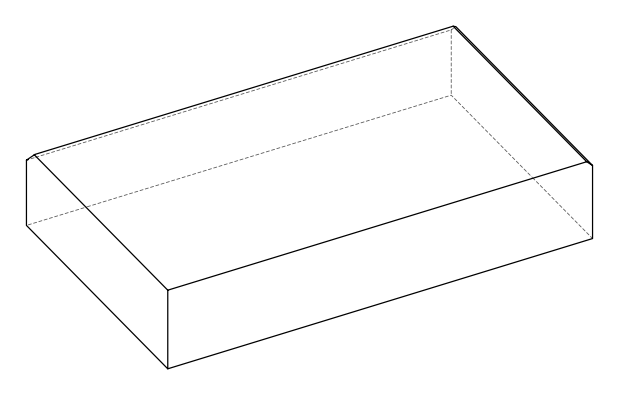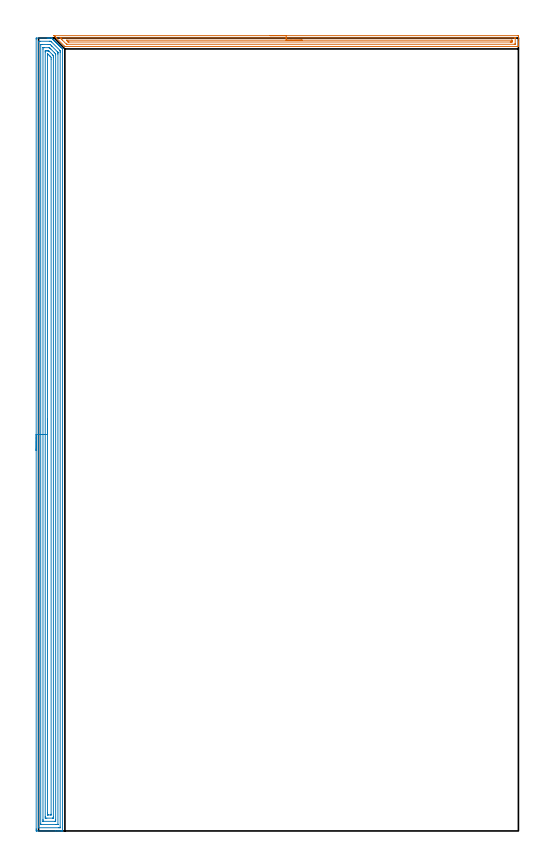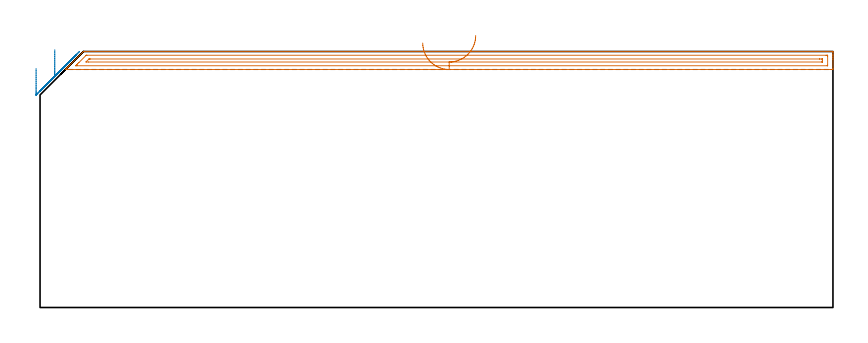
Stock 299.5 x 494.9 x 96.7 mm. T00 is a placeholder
(PLAN: 2 operations, 0 tool changes, 31.1 min)
(1 AREA_MILL | FG_CHAMFER_SURFACE | UGT0205_001 | 7.06 min | 7182 mm3)
(2 AREA_MILL_1 | FG_CHAMFER_SURFACE_1 | UGT0205_001 | 24 min | 65963 mm3)
(TOOL UGT0205_001 | Chamfer Mill 20 x 3 x 45 deg. | D20 FL50 Z2)
(OP 1 AREA_MILL)
G17 G21 G94 G90
T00 M6
G54
G17 G0 G90 X144.55 Y496.4 S1061 M3
G43 Z106.7 H0
Z99.9
G94 G1 X144.588 Z99.028 F250.
X144.702 Z98.164
X144.891 Z97.312
X145.153 Z96.48
X145.487 Z95.674
X145.89 Z94.9
X146.358 Z94.164
X146.89 Z93.472
X147.479 Z92.829
X148.122 Z92.24
X148.814 Z91.708
X149.55 Z91.24
X150.324 Z90.837
X151.13 Z90.503
X151.962 Z90.241
X152.813 Z90.052
X153.678 Z89.938
X154.55 Z89.9
X298.877 Y496.399 Z89.901
X299.224 Y496.397 Z89.902
X299.49 Y496.393 Z89.904
X299.5 Y496.058 Z90.239
Y492.563 Z93.731
Y492.033 Z94.264
Y491.69 Z94.606
Y491.159 Z95.137
Y490.816 Z95.479
Y489.869 Z96.431
X299.497 Y489.732 Z96.56
X299.49 Y489.602 Z96.688
X299.324 Y489.6 Z96.7
X16.478
X16.406 Y489.604 Z96.69
X16.365 Y489.638 Z96.659
X16.144 Y489.856 Z96.444
X11.251 Y494.747 Z91.549
X11.116 Y494.883 Z91.415
X10.954 Y495.045 Z91.253
X10.814 Y495.184 Z91.111
X10.669 Y495.33 Z90.968
X10.527 Y495.472 Z90.825
X10.377 Y495.621 Z90.674
X10.222 Y495.777 Z90.521
X10.099 Y495.9 Z90.398
X9.94 Y496.058 Z90.237
X9.776 Y496.223 Z90.075
X9.67 Y496.328 Z89.967
X9.61 Y496.389 Z89.903
X9.694 Y496.396 Z89.9
X9.734 Y496.399 Z89.901
X154.55 Y496.4 Z89.9
Y494.986 Z91.314
X297.293 Y494.985 Z91.315
X297.444 Y494.984 Z91.316
X297.48 Y494.981 Z91.319
X297.49 Y494.979 Z91.321
X297.493 Y494.969 Z91.331
X297.497 Y494.937 Z91.363
X297.5 Y494.784 Z91.516
Y491.289 Z95.011
X297.497 Y491.155 Z95.145
X297.493 Y491.049 Z95.251
X297.49 Y491.021 Z95.279
X297.477 Y491.019 Z95.281
X297.435 Y491.017 Z95.283
X297.09 Y491.015 Z95.285
X296.887 Y491.014 Z95.286
X17.717 Y491.015 Z95.285
X17.545 Y491.016 Z95.284
X17.459 Y491.019 Z95.281
X17.442 Y491.021 Z95.279
X17.419 Y491.039 Z95.261
X17.372 Y491.08 Z95.22
X14.691 Y493.759 Z92.541
X14.139 Y494.31 Z91.99
X13.797 Y494.653 Z91.647
X13.519 Y494.936 Z91.364
X13.491 Y494.967 Z91.333
X13.483 Y494.98 Z91.32
X13.493 Y494.981 Z91.319
X13.593 Y494.984 Z91.316
X13.797 Y494.985 Z91.315
X14. Y494.986 Z91.314
X154.55
Y493.572 Z92.728
X295.303 Y493.571 Z92.729
X295.44 Y493.568 Z92.732
X295.478 Y493.566 Z92.734
X295.49 Y493.563 Z92.737
X295.493 Y493.552 Z92.748
X295.498 Y493.501 Z92.799
X295.499 Y493.437 Z92.863
Y493.245 Z93.055
X295.492 Y492.563 Z93.737
X295.49 Y492.468 Z93.832
X295.479 Y492.435 Z93.865
X295.436 Y492.433 Z93.867
X295.303 Y492.431 Z93.869
X294.547 Y492.429 Z93.871
X294.409 Y492.428 Z93.872
X19.021 Y492.429 Z93.871
X18.746 Y492.432 Z93.868
X18.563 Y492.435 Z93.865
X18.467 Y492.444 Z93.856
X18.442 Y492.466 Z93.834
X18.338 Y492.563 Z93.737
X18.265 Y492.634 Z93.666
X17.466 Y493.437 Z92.863
X17.372 Y493.536 Z92.764
X17.36 Y493.565 Z92.735
X18.265 Y493.571 Z92.729
X154.55 Y493.572 Z92.728
X155.422 Z92.766
X156.286 Z92.88
X157.138 Z93.069
X157.97 Z93.332
X158.776 Z93.665
X159.55 Z94.068
X160.286 Z94.537
X160.978 Z95.068
X161.621 Z95.657
X162.21 Z96.301
X162.741 Z96.993
X163.21 Z97.728
X163.613 Z98.502
X163.947 Z99.308
X164.209 Z100.14
X164.398 Z100.992
X164.512 Z101.857
X164.55 Z102.728
G0 Z106.7
M5
M2
(OP 2 AREA_MILL_1)
G17 G21 G94 G90
T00 M6
G54
G17 G0 G90 X-1.5 Y237.45 S1061 M3
G43 Z106.7 H0
Z90.3
G94 G1 Y237.488 Z89.428 F250.
Y237.602 Z88.564
Y237.791 Z87.712
Y238.053 Z86.88
Y238.387 Z86.074
Y238.79 Z85.3
Y239.259 Z84.564
Y239.79 Z83.872
Y240.379 Z83.229
Y241.022 Z82.64
Y241.714 Z82.108
Y242.45 Z81.64
Y243.224 Z81.237
Y244.03 Z80.903
Y244.862 Z80.641
Y245.714 Z80.452
Y246.579 Z80.338
Y247.45 Z80.3
Y494.269
X-1.497 Y494.554 Z80.302
X-1.492 Y494.89 Z80.306
X-1.152 Y494.9 Z80.646
X5.361 Z87.155
X5.887 Z87.683
X6.254 Z88.049
X6.78 Z88.575
X7.146 Z88.941
X7.935 Z89.734
X7.987 Z89.785
X8.039 Y494.898 Z89.837
X8.093 Y494.895 Z89.891
X8.135 Y494.865 Z89.934
X8.241 Y494.759 Z90.04
X8.337 Y494.665 Z90.133
X8.433 Y494.567 Z90.233
X8.538 Y494.462 Z90.337
X8.634 Y494.367 Z90.431
X8.731 Y494.269 Z90.531
X8.835 Y494.165 Z90.635
X8.932 Y494.07 Z90.728
X9.029 Y493.971 Z90.829
X9.132 Y493.868 Z90.932
X9.23 Y493.772 Z91.026
X9.327 Y493.673 Z91.127
X9.429 Y493.571 Z91.229
X9.527 Y493.475 Z91.323
X9.625 Y493.375 Z91.425
X9.727 Y493.274 Z91.526
X9.825 Y493.177 Z91.621
X9.924 Y493.077 Z91.723
X10.024 Y492.977 Z91.823
X10.123 Y492.879 Z91.919
X10.222 Y492.779 Z92.021
X10.321 Y492.679 Z92.12
X10.42 Y492.582 Z92.216
X10.52 Y492.481 Z92.319
X10.618 Y492.382 Z92.417
X10.718 Y492.284 Z92.514
X10.818 Y492.182 Z92.617
X10.915 Y492.085 Z92.715
X11.015 Y491.987 Z92.811
X11.116 Y491.884 Z92.915
X11.212 Y491.788 Z93.012
X11.313 Y491.689 Z93.109
X11.414 Y491.586 Z93.213
X11.509 Y491.491 Z93.309
X11.611 Y491.391 Z93.407
X11.712 Y491.288 Z93.512
X11.807 Y491.194 Z93.606
X11.908 Y491.094 Z93.704
X12.01 Y490.99 Z93.81
X12.104 Y490.897 Z93.903
X12.206 Y490.796 Z94.002
X12.308 Y490.692 Z94.108
X12.401 Y490.599 Z94.2
X12.503 Y490.498 Z94.299
X12.606 Y490.394 Z94.406
X12.698 Y490.302 Z94.498
X12.801 Y490.201 Z94.597
X12.904 Y490.096 Z94.704
X12.995 Y490.005 Z94.795
X13.099 Y489.903 Z94.895
X13.203 Y489.798 Z95.002
X13.292 Y489.708 Z95.092
X13.396 Y489.606 Z95.192
X13.501 Y489.5 Z95.3
X13.589 Y489.411 Z95.389
X13.694 Y489.308 Z95.49
X13.799 Y489.202 Z95.598
X13.887 Y489.114 Z95.686
X13.992 Y489.01 Z95.788
X14.097 Y488.903 Z95.896
X14.736 Y488.265 Z96.534
X14.847 Y488.152 Z96.644
X14.896 Y488.095 Z96.69
X14.9 Y488.009 Z96.7
Y0.184
X14.897 Y0.01 Z96.688
X14.835 Y0.007 Z96.627
X14.398 Y0. Z96.197
X14.13 Z95.93
X13.396 Z95.192
X12.136 Z93.933
X10.718 Z92.513
X-0.889 Y0.001 Z80.908
X-1.126 Y0.002 Z80.672
X-1.492 Y0.007 Z80.306
X-1.494 Y0.025 Z80.304
X-1.499 Y0.631 Z80.301
X-1.5 Y1.243 Z80.3
Y247.45
X-0.086 Z81.714
Y492.57
X-0.085 Y492.66 Z81.715
X-0.081 Y492.839 Z81.719
X-0.079 Y492.885 Z81.721
X-0.072 Y492.891 Z81.728
X-0.048 Y492.895 Z81.752
X0.004 Y492.898 Z81.804
X0.478 Y492.9 Z82.278
X0.897 Z82.697
X6.728 Y492.899 Z88.528
X7.146 Y492.896 Z88.946
X7.63 Y492.89 Z89.43
X8.06 Y492.491 Z89.86
X13.409 Y487.141 Z95.209
X13.433 Y487.115 Z95.233
X13.469 Y487.07 Z95.269
X13.479 Y487.032 Z95.279
X13.485 Y486.221 Z95.285
Y486.131
X13.486 Y2.33 Z95.286
X13.485 Y2.24 Z95.285
X13.481 Y2.062 Z95.281
X13.479 Y2.016 Z95.279
X13.472 Y2.009 Z95.272
X13.448 Y2.006 Z95.248
X13.396 Y2.003 Z95.196
X12.922 Y2. Z94.722
X12.503 Z94.303
X0.004 Y2.001 Z81.804
X-0.056 Y2.002 Z81.744
X-0.073 Y2.005 Z81.727
X-0.077 Y2.008 Z81.723
X-0.079 Y2.032 Z81.721
X-0.083 Y2.151 Z81.717
X-0.086 Y2.509 Z81.714
Y247.45
X1.328 Z83.128
X1.329 Y490.692 Z83.129
X1.331 Y490.807 Z83.131
X1.333 Y490.864 Z83.133
X1.335 Y490.885 Z83.135
X1.375 Y490.89 Z83.175
X1.584 Y490.898 Z83.384
X1.789 Y490.899 Z83.589
X2.475 Y490.9 Z84.275
X6.046 Z87.846
X6.254 Z88.054
X6.942 Y490.897 Z88.742
X7.146 Y490.89 Z88.946
X7.209 Y490.878 Z89.009
X7.275 Y490.817 Z89.075
X7.407 Y490.692 Z89.207
X8.039 Y490.062 Z89.839
X8.303 Y489.798 Z90.103
X11.611 Y486.49 Z93.411
X11.879 Y486.221 Z93.679
X11.969 Y486.127 Z93.769
X12.038 Y486.051 Z93.838
X12.065 Y486.014 Z93.865
X12.066 Y485.989 Z93.866
X12.07 Y485.761 Z93.87
X12.071 Y485.326 Z93.871
X12.072 Y484.865 Z93.872
X12.071 Y4.208 Z93.871
X12.069 Y4.093 Z93.869
X12.067 Y4.036 Z93.867
X12.065 Y4.015 Z93.865
X12.025 Y4.01 Z93.825
X11.816 Y4.002 Z93.616
X11.611 Y4.001 Z93.411
X10.925 Y4. Z92.725
X1.789 Y4.001 Z83.589
X1.582 Y4.002 Z83.382
X1.443 Y4.006 Z83.243
X1.339 Y4.01 Z83.139
X1.335 Y4.055 Z83.135
X1.333 Y4.208 Z83.133
X1.329 Y4.669 Z83.129
X1.328 Y247.45 Z83.128
X2.743 Z84.543
Y488.009
X2.747 Y488.838 Z84.547
X2.749 Y488.889 Z84.549
X2.797 Y488.893 Z84.597
X2.908 Y488.897 Z84.708
X3.13 Y488.899 Z84.93
X3.575 Y488.9 Z85.375
X6.254 Z88.054
X6.701 Y488.89 Z88.501
X6.759 Y488.88 Z88.559
X6.847 Y488.797 Z88.647
X6.981 Y488.669 Z88.781
X7.146 Y488.505 Z88.946
X7.642 Y488.009 Z89.442
X9.825 Y485.827 Z91.625
X10.325 Y485.326 Z92.125
X10.491 Y485.156 Z92.291
X10.622 Y485.018 Z92.422
X10.651 Y484.982 Z92.451
X10.653 Y484.961 Z92.453
X10.655 Y484.909 Z92.455
X10.657 Y484.493 Z92.457
Y6.891
X10.653 Y6.062 Z92.453
X10.65 Y6.011 Z92.45
X10.603 Y6.007 Z92.403
X10.492 Y6.003 Z92.292
X10.27 Y6.001 Z92.07
X3.129 Z84.929
X2.908 Y6.003 Z84.708
X2.797 Y6.007 Z84.597
X2.75 Y6.011 Z84.55
X2.748 Y6.051 Z84.548
X2.743 Y6.83 Z84.543
Y6.891
Y247.45
X4.157 Z85.957
Y486.221
X4.158 Y486.531 Z85.958
X4.162 Y486.843 Z85.962
X4.164 Y486.88 Z85.964
X4.174 Y486.89 Z85.974
X4.214 Y486.894 Z86.014
X4.298 Y486.898 Z86.098
X4.468 Y486.899 Z86.268
X4.683 Y486.9 Z86.483
X5.361 Z87.161
X5.576 Y486.899 Z87.376
X6.254 Y486.891 Z88.054
X6.297 Y486.89 Z88.097
X6.341 Y486.85 Z88.141
X6.434 Y486.763 Z88.234
X6.617 Y486.584 Z88.417
X8.77 Y484.432 Z90.57
X8.932 Y484.268 Z90.732
X9.112 Y484.082 Z90.912
X9.202 Y483.988 Z91.002
X9.236 Y483.934 Z91.036
X9.238 Y483.849 Z91.038
X9.241 Y483.538 Z91.041
X9.243 Y483.227 Z91.043
Y482.644
Y8.679
X9.242 Y8.369 Z91.042
X9.238 Y8.057 Z91.038
X9.236 Y8.02 Z91.036
X9.226 Y8.01 Z91.026
X9.186 Y8.006 Z90.986
X9.102 Y8.003 Z90.902
X8.932 Y8.001 Z90.732
X8.717 Y8. Z90.517
X5.146 Z86.946
X4.468 Y8.002 Z86.268
X4.25 Y8.004 Z86.05
X4.175 Y8.01 Z85.975
X4.164 Y8.032 Z85.964
X4.161 Y8.092 Z85.961
X4.158 Y8.679 Z85.958
X4.157 Y8.991 Z85.957
Y247.45
X5.571 Z87.371
X5.572 Y484.432 Z87.372
X5.575 Y484.774 Z87.375
X5.578 Y484.858 Z87.378
X5.58 Y484.89 Z87.38
X5.631 Y484.891 Z87.431
X5.796 Y484.89 Z87.596
X6.254 Y484.491 Z88.054
X6.318 Y484.432 Z88.118
X7.146 Y483.604 Z88.946
X7.21 Y483.538 Z89.01
X7.822 Y482.861 Z89.622
X7.829 Y481.749 Z89.629
X7.828 Y10.468 Z89.628
X7.825 Y10.126 Z89.625
X7.822 Y10.042 Z89.622
X7.82 Y10.01 Z89.62
X7.769 Y10.007 Z89.569
X7.612 Y10.002 Z89.412
X6.254 Y10.001 Z88.054
X5.826 Y10.002 Z87.626
X5.621 Y10.01 Z87.421
X5.578 Y10.013 Z87.378
X5.576 Y10.088 Z87.376
X5.573 Y10.256 Z87.373
X5.572 Y10.468 Z87.372
X5.571 Y11.152 Z87.371
Y247.45
Y248.322 Z87.409
Y249.187 Z87.523
Y250.038 Z87.712
Y250.87 Z87.974
Y251.676 Z88.308
Y252.45 Z88.711
Y253.186 Z89.18
Y253.878 Z89.711
Y254.521 Z90.3
Y255.111 Z90.943
Y255.642 Z91.635
Y256.11 Z92.371
Y256.513 Z93.145
Y256.847 Z93.951
Y257.109 Z94.783
Y257.298 Z95.635
Y257.412 Z96.5
Y257.45 Z97.371
G0 Z106.7
M5
M2
